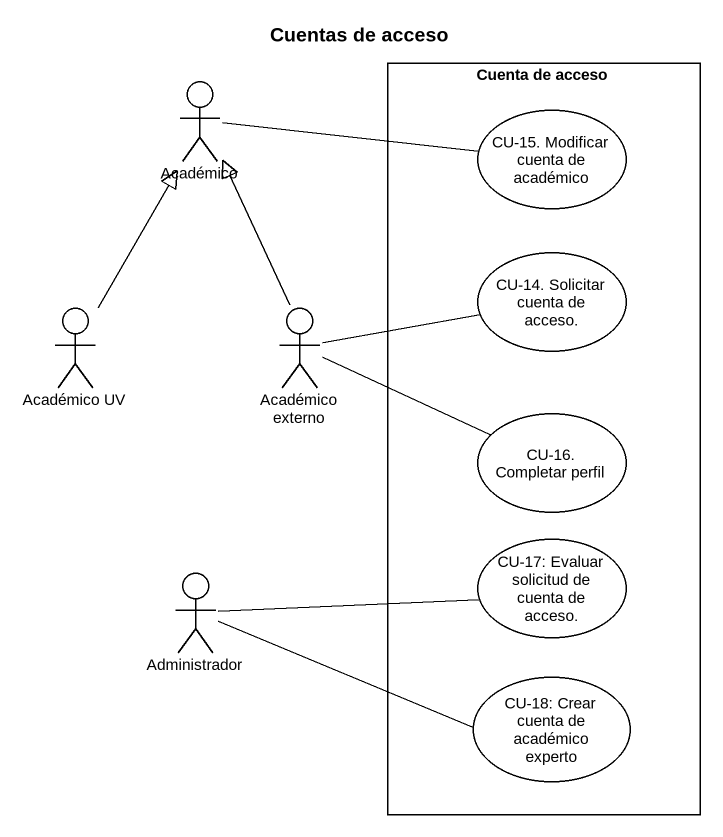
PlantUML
@startuml
title Cuentas de acceso
actor Académico
rectangle "Cuenta de acceso" as Cuenta_de_acceso {
  usecase "CU-15. Modificar cuenta de académico" as CU_15_Modificar_cuenta_de
  usecase "CU-14. Solicitar cuenta de acceso." as CU_14_Solicitar_cuenta_de
  usecase "CU-16. Completar perfil" as CU_16_Completar_perfil
  usecase "CU-17: Evaluar solicitud de cuenta de acceso." as CU_17_Evaluar_solicitud_de
  usecase "CU-18: Crear cuenta de académico experto" as CU_18_Crear_cuenta_de
}
actor "Académico UV" as Académico_UV
actor "Académico externo" as Académico_externo
actor Administrador
Académico -right- CU_15_Modificar_cuenta_de
Académico_UV -up-|> Académico
Académico_externo -up-|> Académico
Académico_externo -right- CU_14_Solicitar_cuenta_de
Académico_externo -right- CU_16_Completar_perfil
Administrador -right- CU_17_Evaluar_solicitud_de
Administrador -right- CU_18_Crear_cuenta_de
@enduml
